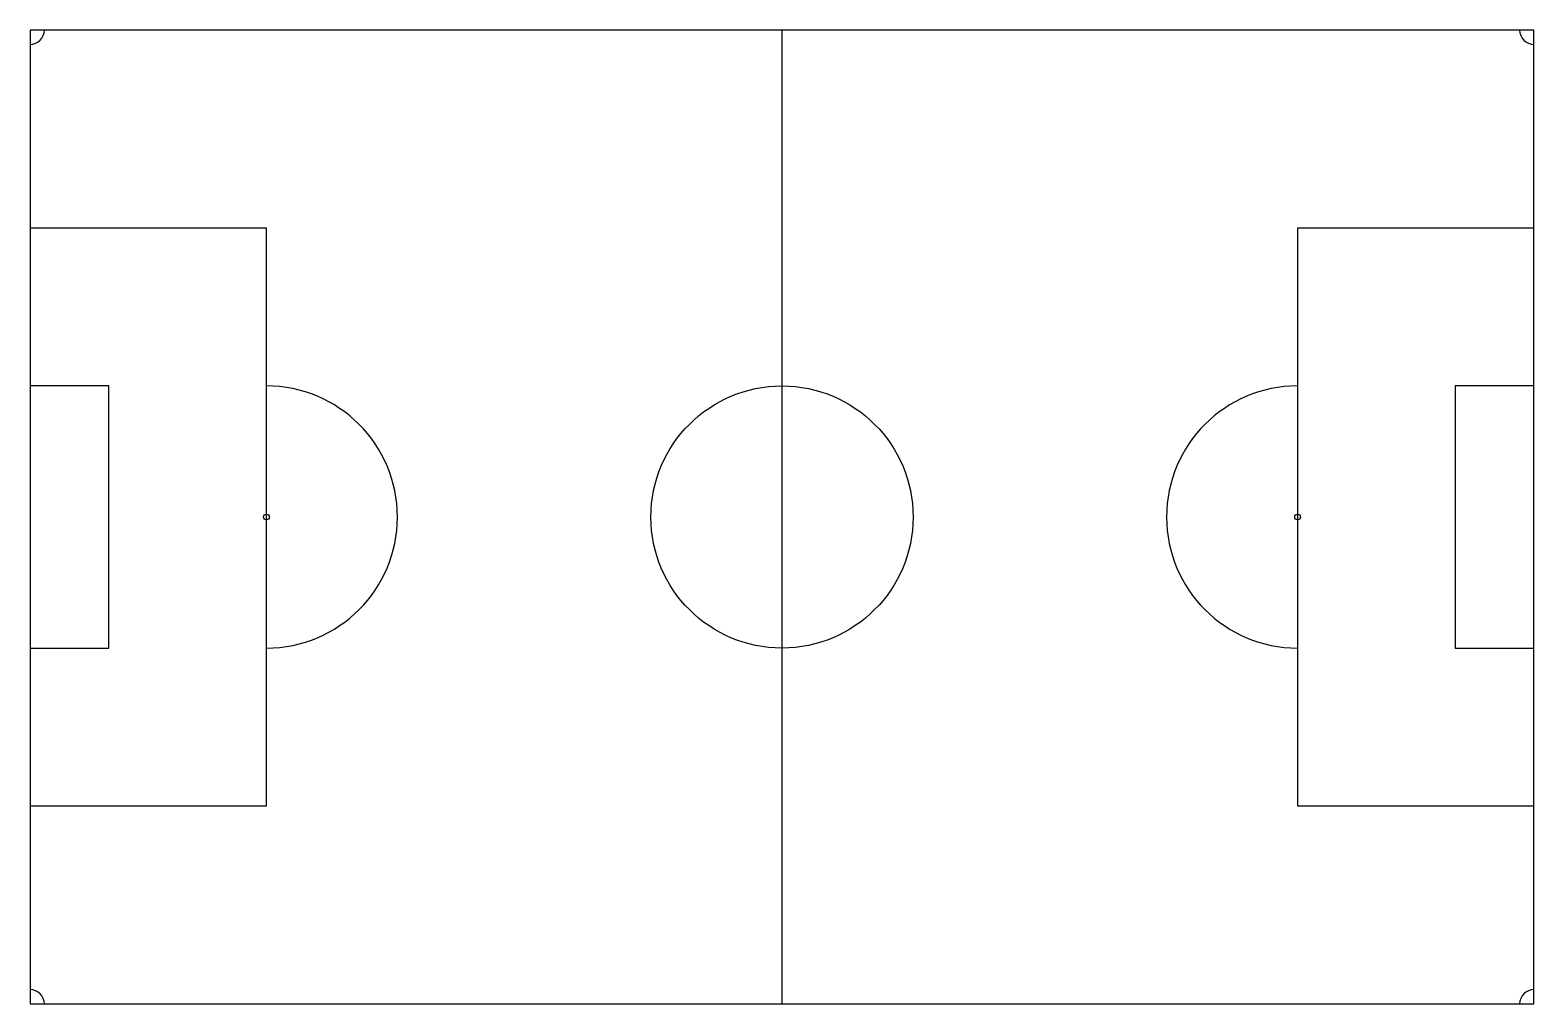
# Model space of a CAD drawing. Header units: metres. Extents: x 0 to 105, y 0 to 68.
import ezdxf

# ---------------------------------------------------------------- set-up
doc = ezdxf.new("R2010")
doc.units = ezdxf.units.M
for name, color, linetype in [('BOUNDARY', 7, 'Continuous'), ('CENTER', 7, 'Continuous'), ('MARKINGS', 7, 'Continuous')]:
    doc.layers.add(name, color=color, linetype=linetype)

msp = doc.modelspace()

# ---------------------------------------------------------------- linework, layer by layer
at = {"layer": 'BOUNDARY'}
for p, q in [((105, 68), (0, 68)), ((0, 68), (0, 0)), ((105, 0), (105, 68)), ((0, 0), (105, 0))]:
    msp.add_line(p, q, dxfattribs=at)
at = {"layer": 'CENTER'}
for centre, radius in [((52.5, 34), 9.15), ((16.5, 34), 0.2), ((88.5, 34), 0.2)]:
    msp.add_circle(centre, radius, dxfattribs=at)
for centre, radius, start, end in [((0, 68), 1, 270, 360), ((105, 68), 1, 180, 270), ((16.5, 34), 9.15, 270, 90), ((88.5, 34), 9.15, 90, 270), ((0, 0), 1, 0, 90), ((105, 0), 1, 90, 180)]:
    msp.add_arc(centre, radius, start, end, dxfattribs=at)
at = {"layer": 'MARKINGS'}
for p, q in [((52.5, 0), (52.5, 68)), ((16.5, 54.16), (0, 54.16)), ((0, 54.16), (0, 13.84)), ((16.5, 13.84), (16.5, 54.16)), ((105, 54.16), (88.5, 54.16)), ((88.5, 54.16), (88.5, 13.84)), ((105, 13.84), (105, 54.16)), ((5.5, 43.16), (0, 43.16)), ((0, 43.16), (0, 24.84)), ((5.5, 24.84), (5.5, 43.16)), ((105, 43.16), (99.5, 43.16)), ((99.5, 43.16), (99.5, 24.84)), ((105, 24.84), (105, 43.16)), ((0, 24.84), (5.5, 24.84)), ((99.5, 24.84), (105, 24.84)), ((0, 13.84), (16.5, 13.84)), ((88.5, 13.84), (105, 13.84))]:
    msp.add_line(p, q, dxfattribs=at)

doc.saveas('drawing.dxf')
